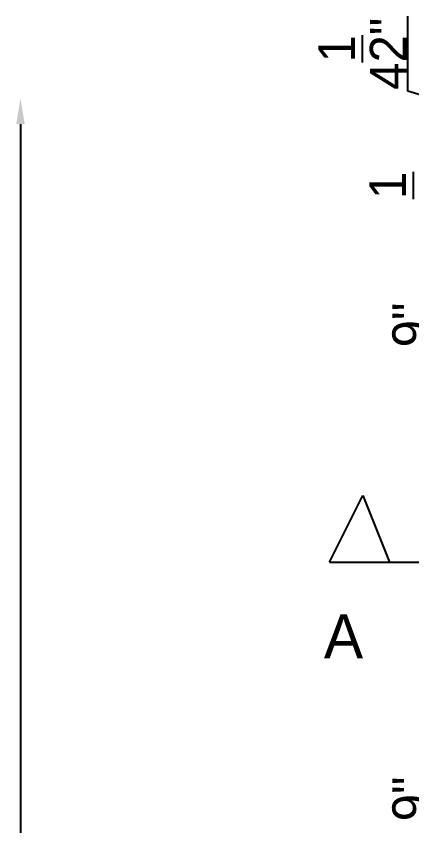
# Model space of a CAD drawing. Header units: millimetres. Extents: x -1636 to 265439, y -57189 to 32701.
# Drawn here: x 227.2 to 334.9, y 404.4 to 624.8 of the extents above; entities that cross this region are included whole.
import ezdxf

# ---------------------------------------------------------------- set-up
doc = ezdxf.new("R2010")
doc.units = ezdxf.units.MM
for name, color, linetype in [('Dimension', 112, 'Continuous'), ('Rechrge pit', 7, 'Continuous'), ('Section', 242, 'Continuous')]:
    doc.layers.add(name, color=color, linetype=linetype)
doc.dimstyles.new('ISO-25', dxfattribs={"dimtxt": 2.5, "dimasz": 2.5, "dimexe": 1.25, "dimexo": 0.625, "dimtad": 1, "dimdec": 1, "dimlunit": 4, "dimtxsty": 'Standard', "dimcen": 2.5, "dimse1": 1, "dimse2": 1, "dimadec": 0, "dimazin": 0, "dimtfac": 1, "dimtdec": 1, "dimtmove": 0, "dimatfit": 3, "dimfxl": 0, "dimarcsym": 0})

# ---------------------------------------------------------------- blocks, each defined once
blk = doc.blocks.new('*D53')
at = {"layer": 'Defpoints', "color": 0}
for p in [(-990.91, 4072.96), (-952.17, 4072.96), (-952.17, 4063.96)]:
    blk.add_point(p, dxfattribs=at)
at = {"layer": 'Dimension', "color": 0, "lineweight": -2}
for p, q in [((-990.91, 4079.96), (-990.91, 4086.96)), ((-990.91, 4063.96), (-990.91, 4072.96)), ((-990.91, 4056.96), (-990.91, 4049.96))]:
    blk.add_line(p, q, dxfattribs=at)
at = {"layer": 'Dimension', "color": 0}
for points in [[(-992.07, 4079.96), (-989.74, 4079.96), (-990.91, 4072.96)], [(-992.07, 4056.96), (-989.74, 4056.96), (-990.91, 4063.96)]]:
    blk.add_solid(points, dxfattribs=at)
at = {"layer": 'Dimension', "color": 0, "insert": (-1003.93, 4071.28), "char_height": 10, "attachment_point": 5, "rotation": 90}
blk.add_mtext('9"', dxfattribs=at)
blk = doc.blocks.new('*D54')
at = {"layer": 'Defpoints', "color": 0}
for p in [(-990.91, 4128.46), (-952.17, 4128.46), (-952.17, 4072.96)]:
    blk.add_point(p, dxfattribs=at)
at = {"layer": 'Dimension', "color": 0, "lineweight": -2}
blk.add_line((-990.91, 4079.96), (-990.91, 4121.46), dxfattribs=at)
at = {"layer": 'Dimension', "color": 0}
for points in [[(-992.07, 4121.46), (-989.74, 4121.46), (-990.91, 4128.46)], [(-992.07, 4079.96), (-989.74, 4079.96), (-990.91, 4072.96)]]:
    blk.add_solid(points, dxfattribs=at)
at = {"layer": 'Dimension', "color": 0, "insert": (-1003.24, 4100.71), "char_height": 10, "attachment_point": 5, "rotation": 90}
blk.add_mtext('4\'-7{\\H1x;\\S1/2;}"', dxfattribs=at)
blk = doc.blocks.new('*D55')
at = {"layer": 'Defpoints', "color": 0}
for p in [(-990.91, 4132.96), (-952.2, 4132.96), (-952.17, 4128.46)]:
    blk.add_point(p, dxfattribs=at)
at = {"layer": 'Dimension', "color": 0, "lineweight": -2}
for p, q in [((-1004.8, 4134.88), (-1004.8, 4155.32)), ((-990.91, 4139.96), (-990.91, 4146.96)), ((-990.91, 4130.71), (-1004.8, 4134.88)), ((-990.91, 4128.46), (-990.91, 4132.96)), ((-990.91, 4128.46), (-990.91, 4132.96)), ((-990.91, 4121.46), (-990.91, 4114.46))]:
    blk.add_line(p, q, dxfattribs=at)
at = {"layer": 'Dimension', "color": 0}
for points in [[(-992.07, 4139.96), (-989.74, 4139.96), (-990.91, 4132.96)], [(-992.07, 4121.46), (-989.74, 4121.46), (-990.91, 4128.46)]]:
    blk.add_solid(points, dxfattribs=at)
at = {"layer": 'Dimension', "color": 0, "insert": (-1017.13, 4145.1), "char_height": 10, "attachment_point": 5, "rotation": 90}
blk.add_mtext('4{\\H1x;\\S1/2;}"', dxfattribs=at)
blk = doc.blocks.new('*D58')
at = {"layer": 'Defpoints', "color": 0}
for p in [(-990.91, 3943.96), (-952.17, 3943.96), (-952.17, 3934.96)]:
    blk.add_point(p, dxfattribs=at)
at = {"layer": 'Dimension', "color": 0, "lineweight": -2}
for p, q in [((-990.91, 3950.96), (-990.91, 3957.96)), ((-990.91, 3934.96), (-990.91, 3943.96)), ((-990.91, 3927.96), (-990.91, 3920.96))]:
    blk.add_line(p, q, dxfattribs=at)
at = {"layer": 'Dimension', "color": 0}
for points in [[(-992.07, 3950.96), (-989.74, 3950.96), (-990.91, 3943.96)], [(-992.07, 3927.96), (-989.74, 3927.96), (-990.91, 3934.96)]]:
    blk.add_solid(points, dxfattribs=at)
at = {"layer": 'Dimension', "color": 0, "insert": (-1003.93, 3942.28), "char_height": 10, "attachment_point": 5, "rotation": 90}
blk.add_mtext('9"', dxfattribs=at)
blk = doc.blocks.new('*D59')
at = {"layer": 'Defpoints', "color": 0}
for p in [(-961.17, 4132.96), (-1110.28, 3652.96), (-961.17, 3652.96)]:
    blk.add_point(p, dxfattribs=at)
at = {"layer": 'Dimension', "color": 0, "lineweight": -2}
blk.add_line((-1110.28, 4125.96), (-1110.28, 3659.96), dxfattribs=at)
at = {"layer": 'Dimension', "color": 0}
for points in [[(-1111.45, 4125.96), (-1109.12, 4125.96), (-1110.28, 4132.96)], [(-1111.45, 3659.96), (-1109.12, 3659.96), (-1110.28, 3652.96)]]:
    blk.add_solid(points, dxfattribs=at)
at = {"layer": 'Dimension', "color": 0, "insert": (-1116.01, 3892.96), "char_height": 10, "attachment_point": 5, "rotation": 90}
blk.add_mtext("40'", dxfattribs=at)
blk = doc.blocks.new('A$Ca4f4370b')
at = {"layer": 'Dimension'}
for base, p1, p2, picture, middle in [((289.46, 582.02), (328.2, 577.52), (328.17, 582.02), '*D55', (263.23, 584.56)), ((289.46, 577.52), (328.2, 522.02), (328.2, 577.52), '*D54', (277.13, 549.77)), ((289.46, 522.02), (328.2, 513.02), (328.2, 522.02), '*D53', (276.44, 520.33)), ((289.46, 393.02), (328.2, 384.02), (328.2, 393.02), '*D58', (276.44, 391.33))]:
    dim = blk.add_linear_dim(base=base, p1=p1, p2=p2, angle=90, dimstyle='ISO-25', override={"dimtmove": 1}, dxfattribs=at)
    dim.commit()
    dim.dimension.update_dxf_attribs({"geometry": picture, "text_midpoint": middle, "insert": (1280.37, -3550.95)})
dim = blk.add_linear_dim(base=(170.09, 102.02), p1=(319.2, 582.02), p2=(319.2, 102.02), angle=90, dimstyle='ISO-25', dxfattribs=at)
dim.commit()
dim.dimension.update_dxf_attribs({"geometry": '*D59', "text_midpoint": (164.36, 342.02), "insert": (1280.37, -3550.95)})
blk = doc.blocks.new('224')
at = {"layer": 'Section'}
for p, q in [((312.52, 476.2), (321.6, 494.34)), ((321.6, 494.34), (328.87, 476.2)), ((312.52, 476.2), (791.97, 476.2))]:
    blk.add_line(p, q, dxfattribs=at)
blk.add_blockref('A$Ca4f4370b', (58.26, 20.42))
at = {"layer": 'Section', "insert": (310.98, 461.99), "char_height": 12, "width": 6.173, "attachment_point": 1}
blk.add_mtext('A', dxfattribs=at)

msp = doc.modelspace()

# ---------------------------------------------------------------- block references
at = {"layer": 'Rechrge pit'}
msp.add_blockref('224', (0, 0), dxfattribs=at)

doc.saveas('drawing.dxf')
